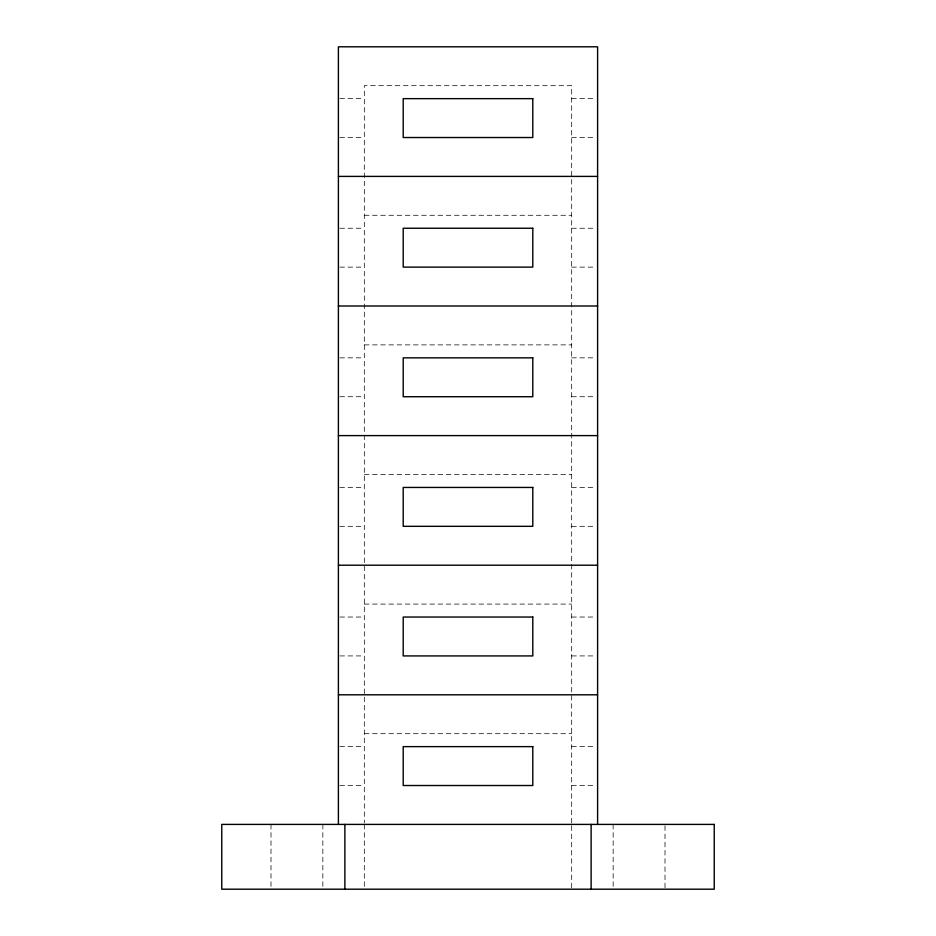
<?xml version="1.0" encoding="UTF-8"?>
<svg xmlns="http://www.w3.org/2000/svg" width="936" height="936" viewBox="0 0 936 936"><rect width="100%" height="100%" fill="white"/><g stroke="black" fill="none" stroke-linecap="round" stroke-linejoin="round"><path stroke-width="0.7" stroke-dasharray="4.68 3.51" d="M339.838 98.643L364.315 98.643M571.685 98.643L596.162 98.643M339.838 137.522L364.315 137.522M571.685 137.522L596.162 137.522M364.315 215.28L571.685 215.28M339.838 228.244L364.315 228.244M571.685 228.244L596.162 228.244M339.838 267.123L364.315 267.123M571.685 267.123L596.162 267.123M364.315 344.881L571.685 344.881M339.838 357.844L364.315 357.844M571.685 357.844L596.162 357.844M339.838 396.724L364.315 396.724M571.685 396.724L596.162 396.724M364.315 474.482L571.685 474.482M339.838 487.445L364.315 487.445M571.685 487.445L596.162 487.445M339.838 526.324L364.315 526.324M571.685 526.324L596.162 526.324M364.315 604.083L571.685 604.083M339.838 617.035L364.315 617.035M571.685 617.035L596.162 617.035M339.838 655.925L364.315 655.925M571.685 655.925L596.162 655.925M364.315 733.684L571.685 733.684M339.838 746.635L364.315 746.635M571.685 746.635L596.162 746.635M339.838 785.515L364.315 785.515M571.685 785.515L596.162 785.515M664.993 825.844L664.993 887.761M613.15 824.405L613.15 887.761M571.685 822.955L571.685 85.679L364.315 85.679L364.315 822.955M571.685 825.844L571.685 887.761M364.315 824.405L364.315 887.761M322.85 824.405L322.85 887.761M271.007 824.405L271.007 887.761"/><path stroke-width="1.4" d="M338.399 176.401L597.601 176.401M338.399 306.002L597.601 306.002M338.399 435.603L597.601 435.603M338.399 565.204L597.601 565.204M338.399 694.804L597.601 694.804M597.601 824.405L597.601 46.8L338.399 46.8L338.399 824.405M591.119 824.405L591.119 889.2M344.881 824.405L344.881 889.2M532.795 98.643L403.205 98.643L403.205 137.522L532.795 137.522L532.795 98.643M532.795 228.244L403.205 228.244L403.205 267.123L532.795 267.123L532.795 228.244M532.795 357.844L403.205 357.844L403.205 396.724L532.795 396.724L532.795 357.844M532.795 487.445L403.205 487.445L403.205 526.324L532.795 526.324L532.795 487.445M532.795 617.035L403.205 617.035L403.205 655.925L532.795 655.925L532.795 617.035M532.795 746.635L403.205 746.635L403.205 785.515L532.795 785.515L532.795 746.635M714.238 824.405L221.762 824.405L221.762 889.2L714.238 889.2L714.238 824.405"/></g></svg>
